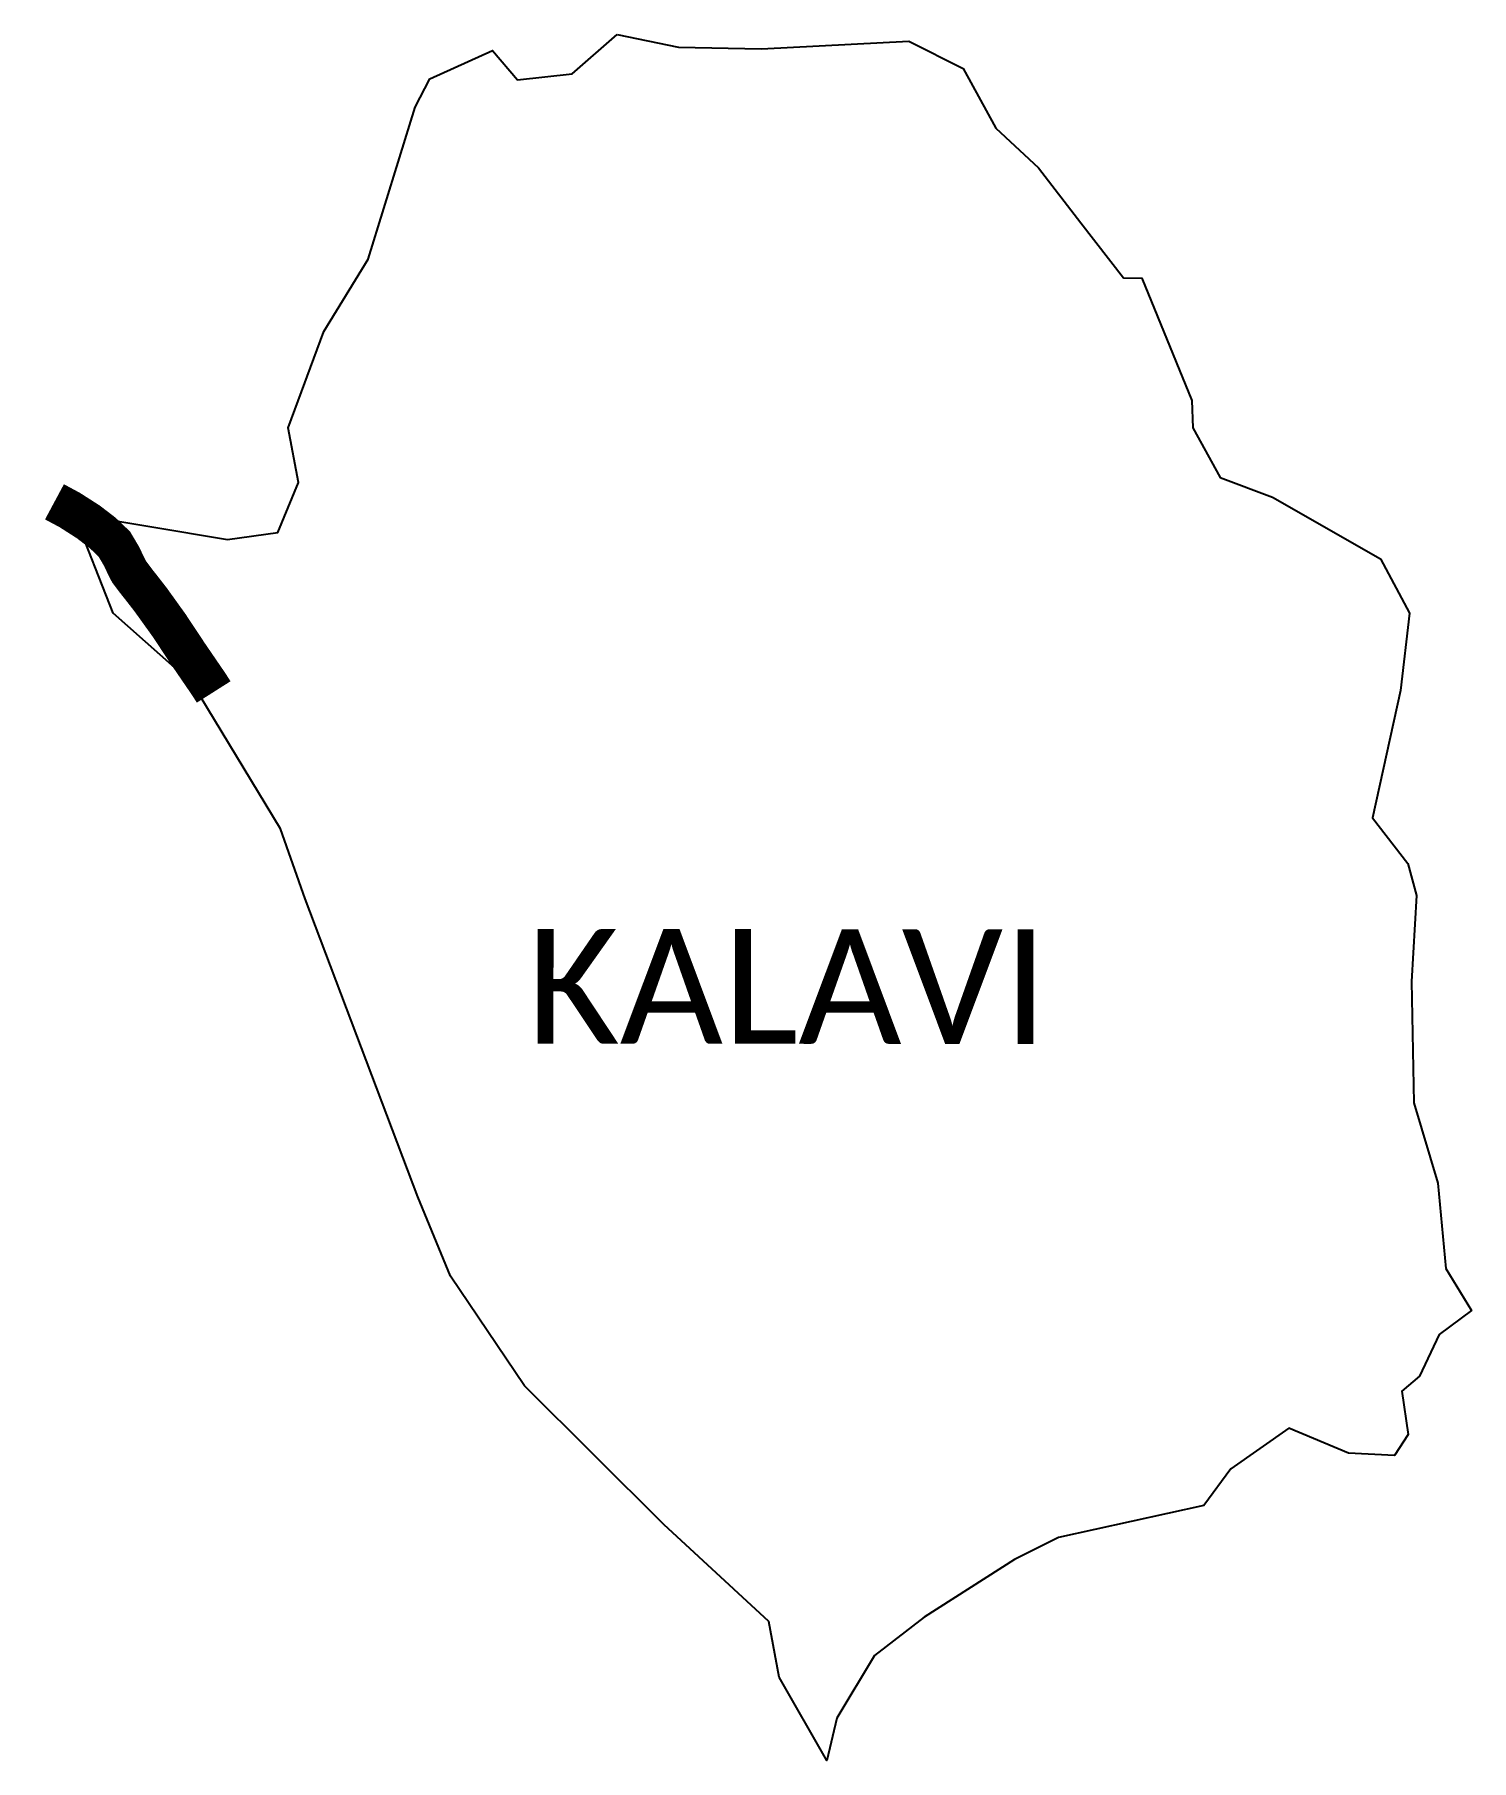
# Model space of a CAD drawing. Header units: metres. Extents: x 348742 to 350543, y 1757901 to 1760063.
import ezdxf

# ---------------------------------------------------------------- set-up
doc = ezdxf.new("R2010")
doc.units = ezdxf.units.M
for name, color, linetype in [('ARTIFICIALLY PROTECTED', 10, 'Continuous'), ('village', 3, 'Continuous'), ('VILLAGE NAME', 250, 'Continuous')]:
    doc.layers.add(name, color=color, linetype=linetype)

msp = doc.modelspace()

# ---------------------------------------------------------------- linework, layer by layer
at = {"color": 3}
for points in [[(349415.9, 1760014.3), (349472.1, 1760063.4)], [(349472.1, 1760063.4), (349549.1, 1760047.6), (349652.8, 1760045.3), (349837.5, 1760055.2), (349905.7, 1760020.7), (349946.8, 1759946.2), (350000, 1759896.3), (350053.3, 1759827.5), (350106.6, 1759758.6), (350129.4, 1759758.1), (350192.3, 1759604.7), (350193.6, 1759570.6), (350227.6, 1759508.2), (350293.2, 1759483.5)], [(350428.6, 1759406.3), (350464.9, 1759338.3), (350453.9, 1759241.4), (350418.7, 1759081.7), (350463.1, 1759024.6), (350473.8, 1758984.6), (350467.4, 1758876.7), (350470.6, 1758724.6), (350500.4, 1758624), (350510.6, 1758517.1), (350542.7, 1758464.6), (350502, 1758434.3), (350477.5, 1758382.1), (350455.3, 1758363.4), (350463.5, 1758309.2), (350446.3, 1758282.7), (350388.5, 1758285.8), (350314, 1758317.1), (350241.3, 1758266.1), (350207.2, 1758220.1), (350025.2, 1758179.8), (349969.9, 1758152.3), (349856.7, 1758080), (349794.8, 1758032.2), (349747.4, 1757953.4), (349734.7, 1757900.5), (349675.2, 1758005), (349662, 1758074.7), (349530.6, 1758196.4), (349356.1, 1758369.9), (349263.1, 1758507.5), (349222.5, 1758606.7), (349081.1, 1758980.4), (349050.4, 1759067.9), (348939.9, 1759250.1), (348840.7, 1759338.4), (348791.8, 1759462.7), (348983.8, 1759430.5), (349046.7, 1759439.3), (349073, 1759502.1), (349059.7, 1759570.5), (349104.5, 1759691.1), (349160.3, 1759781.7), (349219.2, 1759972.2), (349237.5, 1760007.9), (349315.8, 1760043.3), (349347.4, 1760006.5), (349415.9, 1760014.3)]]:
    msp.add_lwpolyline(points, dxfattribs=at)
at = {"layer": 'ARTIFICIALLY PROTECTED', "const_width": 50, "flags": 128}
msp.add_lwpolyline([(348767, 1759477.8), (348786, 1759467.6), (348809.3, 1759452.7), (348827.3, 1759438.9), (348842, 1759424.8), (348851.3, 1759409.1), (348856.8, 1759397.3), (348860.6, 1759390), (348870.2, 1759377.3), (348874.9, 1759371.4), (348887.5, 1759355.2), (348910.9, 1759322.6), (348934.6, 1759286.8), (348960.6, 1759248.8), (348966.5, 1759239.5)], dxfattribs=at)
at = {"layer": 'village'}
msp.add_lwpolyline([(350293.2, 1759483.5), (350428.6, 1759406.3)], dxfattribs=at)

# ---------------------------------------------------------------- texts
at = {"layer": 'VILLAGE NAME', "insert": (349358.9, 1758942.4), "char_height": 143.7, "attachment_point": 1, "rotation": 359.9793}
msp.add_mtext_dynamic_manual_height_columns('{\\fCalibri|b0|i0|c0|p34;KALAVI}', width=1418, gutter_width=718.5, heights=[0], dxfattribs=at)

doc.saveas('drawing.dxf')
